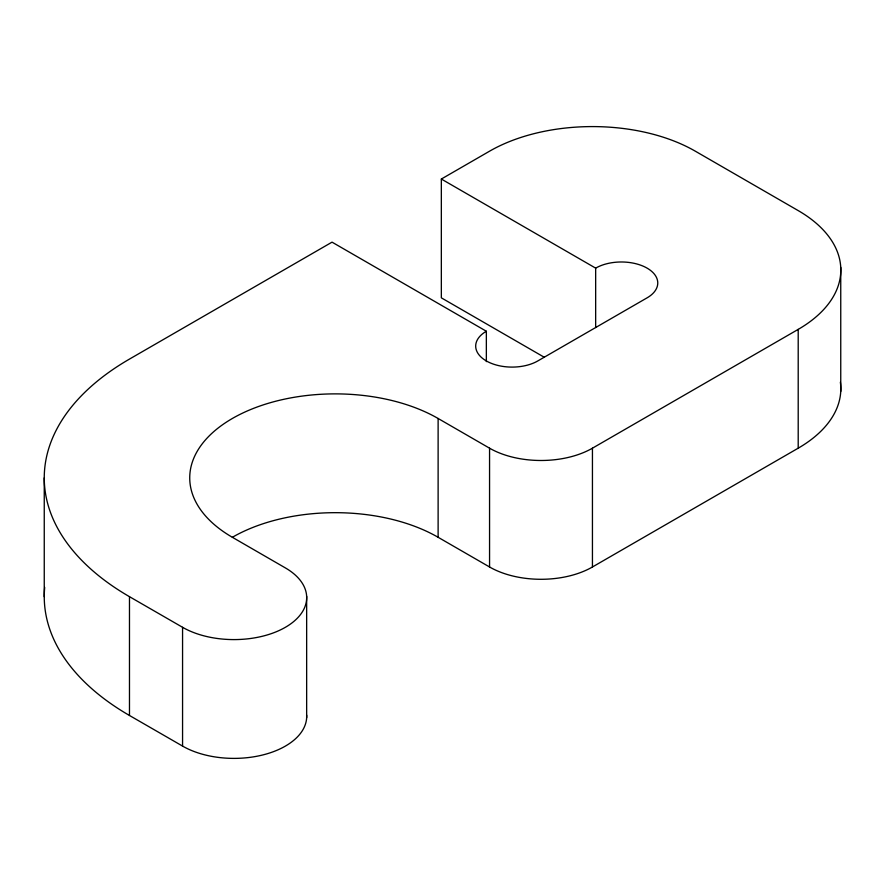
<?xml version="1.0" encoding="UTF-8"?>
<svg xmlns="http://www.w3.org/2000/svg" width="885" height="885" viewBox="0 0 885 885"><rect width="100%" height="100%" fill="white"/><g stroke="black" fill="none" stroke-linecap="round" stroke-linejoin="round"><path stroke-width="1.33" d="M544.22 357.23L441.338 297.836L441.338 179.035L489.56 151.191A145.494 83.998 0 0 1 695.322 151.191L798.204 210.597A145.494 83.998 0 0 1 798.204 329.386L798.204 448.186L592.441 566.986A72.747 42.004 0 0 1 489.56 566.986L438.119 537.284A145.494 83.998 0 0 0 232.357 537.284A145.494 83.998 0 0 1 232.357 418.483A145.494 83.998 0 0 1 438.119 418.483L489.56 448.186A72.747 42.004 0 0 0 592.441 448.186L798.204 329.386M441.338 179.035L595.66 268.133A36.373 20.997 0 0 1 647.101 268.133A36.373 20.997 0 0 1 647.101 297.836L537.792 360.947A36.373 20.997 0 0 1 486.352 360.947A36.373 20.997 0 0 1 486.352 331.244L332.03 242.147L129.476 359.089A290.988 168.006 0 0 0 129.476 596.678L129.476 715.478L182.564 746.088A72.714 41.982 0 0 0 262.856 754.938A72.714 41.982 0 0 0 306.652 715.091M129.476 596.678L182.564 627.299A72.714 41.982 0 0 0 285.39 627.299A72.714 41.982 0 0 0 285.39 567.927L232.357 537.284M840.75 267.347L840.75 391.424M595.66 268.133L595.66 327.527M592.441 448.186L592.441 566.986M489.56 448.186L489.56 566.986M486.352 331.244L486.352 361.633M438.119 418.483L438.119 537.284M306.652 596.291L306.652 717.724M182.564 627.299L182.564 746.088M44.25 477.878L44.25 596.678M129.476 715.478A290.988 168.006 0 0 1 44.692 587.452M840.374 382.198A145.494 83.998 0 0 1 798.204 448.186"/></g></svg>
